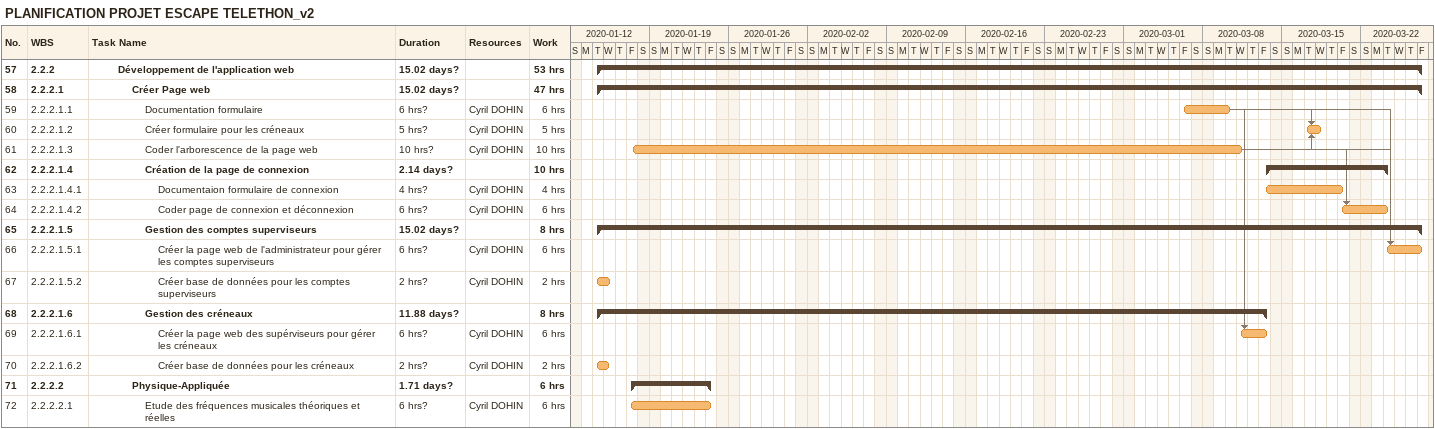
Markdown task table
PLANIFICATION PROJET ESCAPE TELETHON_v2

| ID | WBS | Task | Duration | Start | Finish | Predecessors | Resources | Work (h) |
|---|---|---|---|---|---|---|---|---|
| 57 | 2.2.2 | **Développement de l'application web** | 15.02d? | 2020-01-14 | 2020-03-27 |  |  | 53 |
| 58 | 2.2.2.1 | **Créer Page web** | 15.02d? | 2020-01-14 | 2020-03-27 |  |  | 47 |
| 59 | 2.2.2.1.1 | Documentation formulaire | 6h? | 2020-03-06 | 2020-03-10 |  | Cyril DOHIN | 6 |
| 60 | 2.2.2.1.2 | Créer formulaire pour les créneaux | 5h? | 2020-03-17 | 2020-03-18 | 61, 59 | Cyril DOHIN | 5 |
| 61 | 2.2.2.1.3 | Coder l'arborescence de la page web | 10h? | 2020-01-17 | 2020-03-11 |  | Cyril DOHIN | 10 |
| 62 | 2.2.2.1.4 | **Création de la page de connexion** | 2.14d? | 2020-03-13 | 2020-03-24 |  |  | 10 |
| 63 | 2.2.2.1.4.1 | Documentaion formulaire de connexion | 4h? | 2020-03-13 | 2020-03-20 |  | Cyril DOHIN | 4 |
| 64 | 2.2.2.1.4.2 | Coder page de connexion et déconnexion | 6h? | 2020-03-20 | 2020-03-24 | 61 | Cyril DOHIN | 6 |
| 65 | 2.2.2.1.5 | **Gestion des comptes superviseurs** | 15.02d? | 2020-01-14 | 2020-03-27 |  |  | 8 |
| 66 | 2.2.2.1.5.1 | Créer la page web de l'administrateur pour gérer les comptes superviseurs | 6h? | 2020-03-24 | 2020-03-27 | 61, 59 | Cyril DOHIN | 6 |
| 67 | 2.2.2.1.5.2 | Créer base de données pour les comptes superviseurs | 2h? | 2020-01-14 | 2020-01-15 |  | Cyril DOHIN | 2 |
| 68 | 2.2.2.1.6 | **Gestion des créneaux** | 11.88d? | 2020-01-14 | 2020-03-13 |  |  | 8 |
| 69 | 2.2.2.1.6.1 | Créer la page web des supérviseurs pour gérer les créneaux | 6h? | 2020-03-11 | 2020-03-13 | 61, 59 | Cyril DOHIN | 6 |
| 70 | 2.2.2.1.6.2 | Créer base de données pour les créneaux | 2h? | 2020-01-14 | 2020-01-15 |  | Cyril DOHIN | 2 |
| 71 | 2.2.2.2 | **Physique-Appliquée** | 1.71d? | 2020-01-17 | 2020-01-24 |  |  | 6 |
| 72 | 2.2.2.2.1 | Etude des fréquences musicales théoriques et réelles | 6h? | 2020-01-17 | 2020-01-24 |  | Cyril DOHIN | 6 |
